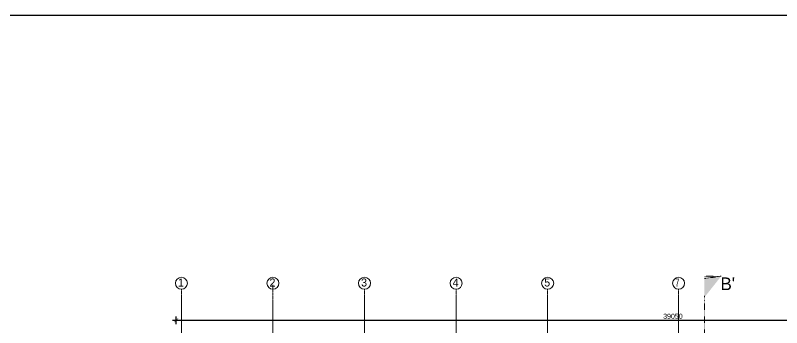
# Model space of a CAD drawing. Header units: inches. Extents: x -3071 to 2534411, y -17796 to 388172.
# Drawn here: x 1604222 to 1634353, y 371067 to 383372 of the extents above; entities that cross this region are included whole.
import ezdxf

# ---------------------------------------------------------------- set-up
doc = ezdxf.new("R2010")
doc.units = ezdxf.units.IN
doc.header["$MEASUREMENT"] = 0
doc.linetypes.add('ACAD_ISO08W100', pattern=[36, 24, -3, 6, -3])
doc.linetypes.add('DASHDOT2', pattern=[12.7, 6.35, -3.175, 0, -3.175])
for name, color, linetype, lineweight in [('A 0.13 Text', 6, 'Continuous', 13), ('cen', 50, 'ACAD_ISO08W100', 5), ('Grid Tag', 6, 'Continuous', 20), ('section', 6, 'DASHDOT2', 20)]:
    doc.layers.add(name, color=color, linetype=linetype, lineweight=lineweight)
doc.styles.add('Archi 100', font='GOTHIC.TTF', dxfattribs={"height": 200})
doc.styles.add('CG', font='GOTHIC.TTF', dxfattribs={"height": 40})
doc.styles.get("Standard").update_dxf_attribs({"font": 'GOTHIC.TTF'})
doc.dimstyles.new('Archi 100', dxfattribs={"dimtxt": 200, "dimasz": 150, "dimexe": 150, "dimexo": 300, "dimgap": 50, "dimtad": 1, "dimdec": 0, "dimrnd": 5, "dimzin": 0, "dimdsep": 46, "dimtxsty": 'Archi 100', "dimblk": 'ARCHTICK', "dimcen": 0.09, "dimdle": 150, "dimclrd": 256, "dimclre": 256, "dimclrt": 256, "dimadec": 0, "dimazin": 0, "dimtfac": 1, "dimtdec": 0, "dimtix": 1, "dimtofl": 0, "dimtmove": 0, "dimatfit": 3, "dimfxl": 150, "dimfxlon": 1, "dimtolj": 1, "dimtzin": 0, "dimlwd": -1, "dimlwe": -1, "dimarcsym": 0})

# ---------------------------------------------------------------- blocks, each defined once
blk = doc.blocks.new('grid')
at = {"layer": 'Grid Tag', "linetype": 'Continuous', "ltscale": 30}
blk.add_circle((51, 48), 264, dxfattribs=at)
blk.add_attdef('GRID', (-143, -93), '', height=200)
blk = doc.blocks.new('_ArchTick')
at = {"color": 0, "linetype": 'ByBlock', "const_width": 0.15}
blk.add_lwpolyline([(-0.5, -0.5), (0.5, 0.5)], dxfattribs=at)
blk = doc.blocks.new('*D865')
at = {"transparency": 16777216}
for p, q in [((1610551, 371210), (1610551, 371510)), ((1649601, 371210), (1649601, 371510)), ((1610401, 371360), (1649751, 371360))]:
    blk.add_line(p, q, dxfattribs=at)
at = {"layer": 'Defpoints', "color": 0, "transparency": 16777216}
for p in [(1649601, 371360), (1610551, 369049), (1649601, 369049)]:
    blk.add_point(p, dxfattribs=at)
at = {"transparency": 16777216, "xscale": 150, "yscale": 150, "zscale": 150, "rotation": 180}
blk.add_blockref('_ArchTick', (1610551, 371360), dxfattribs=at)
at = {"transparency": 16777216, "xscale": 150, "yscale": 150, "zscale": 150}
blk.add_blockref('_ArchTick', (1649601, 371360), dxfattribs=at)
at = {"transparency": 16777216, "insert": (1630076, 371515), "char_height": 200, "attachment_point": 5, "style": 'Archi 100'}
blk.add_mtext('\\A1;39050', dxfattribs=at)

msp = doc.modelspace()

# ---------------------------------------------------------------- hatches: boundary and pattern name
at = {"layer": 'section'}
msp.add_hatch(color=256, dxfattribs=at).paths.add_polyline_path([(1631972.67, 373094.81), (1631313.57, 372259.71), (1631313.57, 373094.81)])

# ---------------------------------------------------------------- linework, layer by layer
at = {"layer": 'cen', "ltscale": 2}
for p, q in [((1614351.17, 347493.99), (1614351.17, 372764.54)), ((1610751.17, 372579.01), (1610751.17, 347493.99)), ((1617951.17, 372579.01), (1617951.17, 358998.63)), ((1621551.17, 372579.01), (1621551.17, 347493.99)), ((1625151.17, 372579.01), (1625151.17, 347493.99)), ((1630301.17, 372579.01), (1630301.17, 347493.99))]:
    msp.add_line(p, q, dxfattribs=at)
at = {"layer": 'Defpoints'}
msp.add_lwpolyline([(1583980.76, 383371.79), (1843476.89, 383371.79), (1843476.89, 261727.63), (1583980.76, 261727.63)], close=True, dxfattribs=at)
at = {"layer": 'section'}
for p, q in [((1631313.57, 373094.81), (1631972.67, 373094.81)), ((1631972.67, 373094.81), (1631313.57, 373003.86)), ((1631313.57, 372320.86), (1631313.57, 347576.29))]:
    msp.add_line(p, q, dxfattribs=at)

# ---------------------------------------------------------------- block references
ref = msp.add_blockref('grid', (1610704.94, 372773.2), dxfattribs=dict(xscale=0.8987445155798923, yscale=0.8987445155798923, zscale=0.8987445155798923))
ref.add_attrib('GRID', '1', (1610616.4, 372689.42), dxfattribs={"height": 314.56})
ref = msp.add_blockref('grid', (1614304.94, 372773.2), dxfattribs=dict(xscale=0.8987445155798923, yscale=0.8987445155798923, zscale=0.8987445155798923))
ref.add_attrib('GRID', '2', (1614216.4, 372689.42), dxfattribs={"height": 314.56})
ref = msp.add_blockref('grid', (1617904.94, 372773.2), dxfattribs=dict(xscale=0.8987445155798923, yscale=0.8987445155798923, zscale=0.8987445155798923))
ref.add_attrib('GRID', '3', (1617816.4, 372689.42), dxfattribs={"height": 314.56})
ref = msp.add_blockref('grid', (1621504.94, 372773.2), dxfattribs=dict(xscale=0.8987445155798923, yscale=0.8987445155798923, zscale=0.8987445155798923))
ref.add_attrib('GRID', '4', (1621416.4, 372689.42), dxfattribs={"height": 314.56})
ref = msp.add_blockref('grid', (1625104.94, 372773.2), dxfattribs=dict(xscale=0.8987445155798923, yscale=0.8987445155798923, zscale=0.8987445155798923))
ref.add_attrib('GRID', '5', (1625016.4, 372689.42), dxfattribs={"height": 314.56})
ref = msp.add_blockref('grid', (1630254.94, 372773.2), dxfattribs=dict(xscale=0.8987445155798923, yscale=0.8987445155798923, zscale=0.8987445155798923))
ref.add_attrib('GRID', '7', (1630166.41, 372689.42), dxfattribs={"height": 314.56, "width": 0.65})

# ---------------------------------------------------------------- texts
at = {"layer": 'A 0.13 Text', "linetype": 'Continuous', "insert": (1632233.03, 372796.31), "char_height": 500, "width": 2050.5885, "attachment_point": 5, "style": 'CG'}
msp.add_mtext("B'", dxfattribs=at)

# ---------------------------------------------------------------- dimensions: what is measured, and where the dimension line sits
dim = msp.add_linear_dim(base=(1649601.17, 371360.03), p1=(1610551.17, 369048.63), p2=(1649601.17, 369048.63), dimstyle='Archi 100')
dim.commit()
dim.dimension.update_dxf_attribs({"geometry": '*D865', "text_midpoint": (1630076.17, 371515.06)})

doc.saveas('drawing.dxf')
